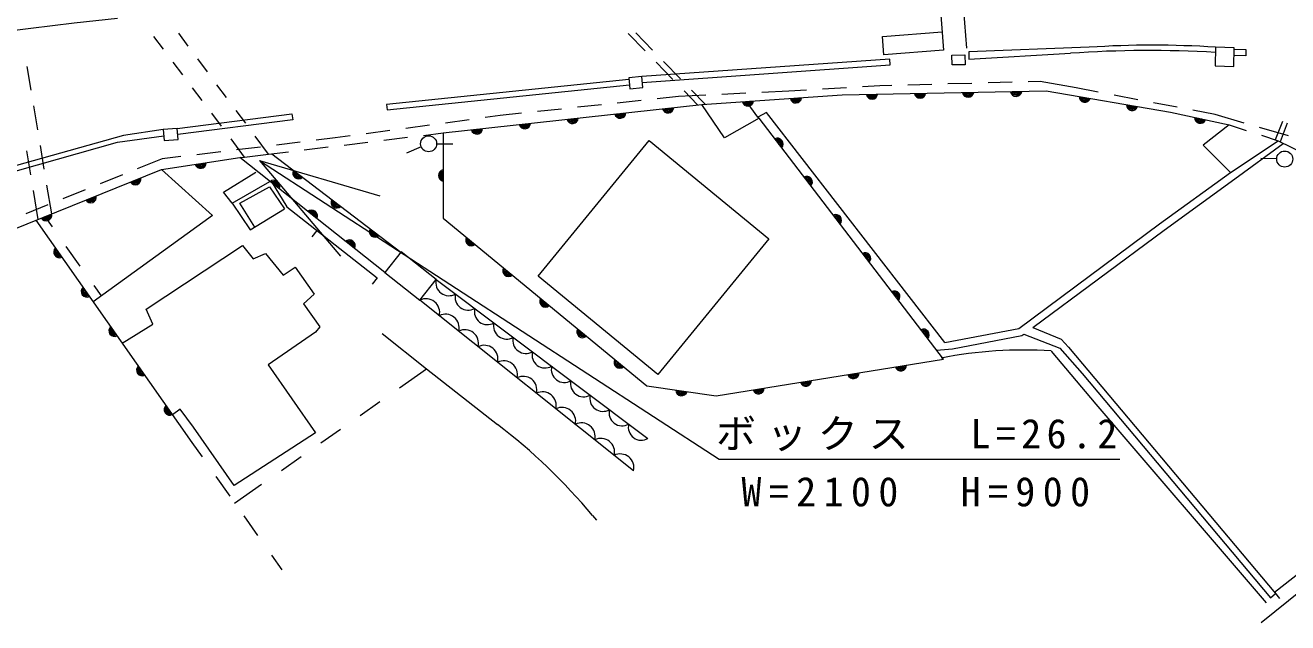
# Model space of a CAD drawing. Units: millimetres, scale not verified. Extents: x 40000 to 680000, y 20000 to 380000.
# Drawn here: x 208558 to 287342, y 256343 to 293608 of the extents above; entities that cross this region are included whole.
import ezdxf

# ---------------------------------------------------------------- set-up
doc = ezdxf.new("R2010")
doc.units = ezdxf.units.MM
doc.header["$LTSCALE"] = 1000
doc.linetypes.add('CHAIN', pattern=[18.5, 12, -1.5, 3.5, -1.5])
for name, color, linetype, lineweight in [('M-BGD', 7, 'Continuous', 13), ('M-BMK', 2, 'CHAIN', 13), ('M-STR-HTXT', 7, 'Continuous', 13), ('M-STR-STR1', 1, 'Continuous', 13), ('M-STR-STRD', 7, 'Continuous', 13)]:
    doc.layers.add(name, color=color, linetype=linetype, lineweight=lineweight)
doc.styles.add('ＭＳ ゴシック', font='')
doc.styles.get('ＭＳ ゴシック').set_extended_font_data('MS Gothic')

msp = doc.modelspace()

# ---------------------------------------------------------------- linework, layer by layer
at = {"layer": 'M-BGD'}
for p, q in [((265552, 314250), (267290, 292183)), ((264219, 312968), (265866, 292053)), ((246189, 293096), (247234, 292020)), ((246654, 293139), (247698, 292062)), ((262043, 292906), (265776, 293200)), ((262134, 291759), (262043, 292906)), ((265866, 292053), (262134, 291759)), ((266386, 291749), (267200, 291757)), ((266393, 291136), (266386, 291749)), ((267200, 291757), (267206, 291145)), ((282839, 292237), (282806, 291072)), ((284007, 292205), (282839, 292237)), ((283974, 291039), (284007, 292205)), ((208663, 291039), (208908, 289559)), ((247930, 291302), (248975, 290226)), ((248395, 291345), (249440, 290268)), ((267206, 291145), (266393, 291136)), ((282806, 291072), (283974, 291039)), ((247027, 290407), (246221, 290333)), ((246221, 290333), (246283, 289650)), ((247090, 289723), (247027, 290407)), ((267637, 289986), (266138, 289946)), ((270136, 290052), (268637, 290012)), ((271891, 290099), (271136, 290079)), ((274128, 289700), (271891, 290099)), ((246283, 289650), (247090, 289723)), ((249329, 289169), (247987, 289025)), ((251024, 289251), (249329, 289169)), ((249672, 289508), (250515, 288639)), ((250136, 289551), (250979, 288682)), ((250782, 288669), (259532, 289259)), ((253522, 289371), (252023, 289299)), ((256215, 289501), (254520, 289419)), ((257302, 289565), (256215, 289501)), ((259798, 289711), (258301, 289623)), ((259532, 289259), (272256, 289510)), ((261883, 289833), (260796, 289769)), ((262639, 289853), (261883, 289833)), ((265138, 289919), (263639, 289880)), ((272256, 289510), (280035, 288181)), ((275521, 289434), (274128, 289700)), ((277976, 288964), (276503, 289246)), ((209072, 288573), (209317, 287093)), ((234643, 286889), (250782, 288669)), ((242021, 288384), (240529, 288224)), ((244507, 288651), (243015, 288491)), ((246992, 288918), (245501, 288758)), ((252199, 286587), (250782, 288669)), ((254271, 287875), (253558, 288856)), ((280432, 288494), (278958, 288776)), ((236265, 287712), (234779, 287511)), ((238192, 287973), (237256, 287846)), ((239535, 288117), (238192, 287973)), ((254346, 287805), (252199, 286587)), ((254813, 288162), (254271, 287875)), ((254271, 287875), (254346, 287805)), ((265851, 272773), (254346, 287805)), ((265952, 273815), (254813, 288162)), ((280035, 288181), (283696, 287399)), ((282807, 288040), (281414, 288306)), ((284619, 287512), (282807, 288040)), ((287013, 287613), (286564, 286460)), ((218046, 287171), (217173, 287097)), ((217173, 287097), (217230, 286415)), ((218104, 286490), (218046, 287171)), ((231310, 287041), (229824, 286839)), ((233788, 287376), (232301, 287175)), ((233414, 286740), (234643, 286889)), ((234643, 286889), (234638, 281573)), ((283696, 287399), (282072, 286130)), ((283696, 287399), (284749, 287054)), ((287390, 286704), (285579, 287232)), ((287307, 287499), (286858, 286346)), ((209481, 286107), (209726, 284627)), ((217230, 286415), (218104, 286490)), ((223239, 286015), (221750, 285835)), ((225721, 286315), (224232, 286135)), ((225968, 285838), (227457, 286018)), ((227897, 286578), (226714, 286435)), ((228833, 286705), (227897, 286578)), ((228450, 286138), (229939, 286319)), ((230932, 286439), (232421, 286620)), ((233271, 286021), (232352, 285627)), ((234231, 286218), (235231, 286218)), ((240556, 277962), (247486, 286420)), ((247486, 286420), (254968, 280289)), ((282072, 286130), (283769, 284417)), ((283769, 284417), (286753, 286398)), ((284041, 284026), (287062, 286239)), ((285699, 286743), (286753, 286398)), ((286753, 286398), (289459, 285061)), ((208635, 285766), (208880, 284286)), ((217092, 285272), (215544, 284650)), ((217062, 284614), (221945, 285350)), ((218275, 285415), (217092, 285272)), ((220757, 285715), (219268, 285535)), ((221945, 285350), (222248, 285387)), ((230997, 278187), (221945, 285350)), ((223746, 285568), (224975, 285717)), ((223936, 285591), (231995, 279450)), ((286651, 285274), (285652, 285293)), ((197124, 276577), (217062, 284614)), ((217062, 284614), (220244, 281743)), ((220939, 283197), (222954, 284452)), ((279348, 281220), (283769, 284417)), ((209889, 283640), (210187, 281842)), ((214616, 284276), (213225, 283717)), ((221468, 282502), (223821, 283866)), ((223906, 283887), (224872, 282291)), ((279630, 280836), (284041, 284026)), ((209043, 283299), (209341, 281501)), ((212297, 283344), (210905, 282784)), ((221468, 282502), (220939, 283197)), ((221938, 282505), (223800, 283521)), ((223800, 283521), (224730, 282162)), ((209977, 282411), (208586, 281851)), ((221468, 282502), (222597, 280851)), ((222875, 281022), (221938, 282505)), ((222597, 280851), (224730, 282162)), ((224872, 282291), (230521, 277863)), ((209220, 281453), (218953, 267588)), ((209772, 281675), (210228, 281036)), ((220244, 281743), (212790, 276368)), ((234638, 281573), (247337, 271112)), ((226755, 280815), (226447, 280421)), ((270557, 274698), (279348, 281220)), ((271424, 274749), (279630, 280836)), ((211099, 279815), (211970, 278593)), ((216096, 275901), (222107, 279880)), ((222107, 279880), (222784, 279033)), ((254968, 280289), (248038, 271832)), ((222784, 279033), (223546, 279372)), ((223546, 279372), (224647, 278017)), ((232019, 279480), (230997, 278187)), ((234204, 277754), (232019, 279480)), ((224647, 278017), (225409, 278525)), ((225409, 278525), (226594, 276832)), ((230997, 278187), (233182, 276460)), ((212841, 277372), (213296, 276733)), ((230521, 277863), (230212, 277469)), ((233182, 276460), (234204, 277754)), ((234204, 277754), (247416, 267836)), ((248038, 271832), (240556, 277962)), ((226594, 276832), (225917, 276239)), ((216519, 274969), (216096, 275901)), ((225917, 276239), (226933, 274800)), ((246519, 265810), (233182, 276460)), ((214604, 273784), (216519, 274969)), ((226679, 274461), (223716, 272429)), ((226933, 274800), (226679, 274461)), ((230828, 274377), (233607, 272169)), ((265952, 273815), (270557, 274698)), ((266431, 273422), (270753, 274251)), ((270753, 274251), (270866, 274335)), ((270866, 274335), (273114, 273476)), ((271424, 274749), (273206, 274029)), ((265421, 273335), (266431, 273422)), ((273114, 273476), (274518, 271891)), ((273206, 274029), (273669, 273530)), ((273669, 273530), (286582, 258174)), ((251677, 270492), (265851, 272773)), ((272572, 273291), (275362, 269974)), ((223716, 272429), (226679, 268196)), ((231921, 270993), (233607, 272169)), ((233607, 272169), (238024, 268704)), ((274518, 271891), (286272, 257898)), ((247337, 271112), (251677, 270492)), ((304318, 271329), (285692, 256343)), ((286518, 258250), (302281, 270690)), ((218223, 269667), (217746, 269307)), ((219059, 268535), (218223, 269667)), ((229460, 269276), (230690, 270135)), ((275362, 269974), (286002, 257594)), ((221599, 264894), (219059, 268535)), ((226679, 268196), (221599, 264894)), ((227000, 267560), (228230, 268418)), ((218953, 267588), (219594, 266681)), ((224540, 265843), (225770, 266702)), ((220459, 265456), (221325, 264231)), ((221623, 263809), (223309, 264985)), ((222190, 263006), (223056, 261781)), ((243951, 263031), (244196, 262744)), ((223921, 260555), (224562, 259648)), ((286272, 257898), (286582, 258174)), ((286518, 258250), (286828, 257857))]:
    msp.add_line(p, q, dxfattribs=at)
for centre in [(233731, 286218), (287151, 285265)]:
    msp.add_circle(centre, 500, dxfattribs=at)
for centre, radius, start, end in [((261394, 289350), 354, 189.92723, 352.33241), ((261394, 289350), 283, 192.15127, 350.10837), ((261394, 289350), 212, 195.89759, 346.36204), ((261394, 289350), 142, 203.60932, 338.65031), ((261394, 289350), 100, 213.92699, 328.33265), ((261394, 289350), 100, 213.92699, 328.33265), ((264393, 289409), 354, 189.92723, 352.33241), ((264393, 289409), 283, 192.15127, 350.10837), ((264393, 289409), 212, 195.89759, 346.36204), ((264393, 289409), 142, 203.60932, 338.65031), ((264393, 289409), 100, 213.92699, 328.33265), ((264393, 289409), 100, 213.92699, 328.33265), ((267393, 289468), 354, 189.92723, 352.33241), ((267393, 289468), 283, 192.15127, 350.10837), ((267393, 289468), 212, 195.89759, 346.36204), ((267393, 289468), 142, 203.60932, 338.65031), ((267393, 289468), 100, 213.92699, 328.33265), ((267393, 289468), 100, 213.92699, 328.33265), ((270392, 289527), 354, 189.92723, 352.33241), ((270392, 289527), 283, 192.15127, 350.10837), ((270392, 289527), 212, 195.89759, 346.36204), ((270392, 289527), 142, 203.60932, 338.65031), ((270392, 289527), 100, 213.92699, 328.33265), ((270392, 289527), 100, 213.92699, 328.33265), ((274676, 289152), 354, 179.10605, 341.51123), ((274676, 289152), 283, 181.33009, 339.28719), ((248670, 288490), 354, 195.09004, 357.49522), ((248670, 288490), 283, 197.31408, 355.27118), ((248670, 288490), 212, 201.06041, 351.52485), ((248670, 288490), 142, 208.77214, 343.81312), ((248670, 288490), 100, 219.0898, 333.49546), ((248670, 288490), 100, 219.0898, 333.49546), ((253657, 288917), 354, 192.65655, 355.06173), ((253657, 288917), 283, 194.88059, 352.83769), ((253657, 288917), 212, 198.62692, 349.09137), ((253657, 288917), 142, 206.33865, 341.37964), ((253657, 288917), 100, 216.65631, 331.06197), ((253657, 288917), 100, 216.65631, 331.06197), ((256650, 289119), 354, 192.65655, 355.06173), ((256650, 289119), 283, 194.88059, 352.83769), ((256650, 289119), 212, 198.62692, 349.09137), ((256650, 289119), 142, 206.33865, 341.37964), ((256650, 289119), 100, 216.65631, 331.06197), ((256650, 289119), 100, 216.65631, 331.06197), ((274676, 289152), 212, 185.07641, 335.54086), ((274676, 289152), 142, 192.78814, 327.82913), ((274676, 289152), 100, 203.10581, 317.51147), ((274676, 289152), 100, 203.10581, 317.51147), ((277633, 288647), 354, 179.10605, 341.51123), ((277633, 288647), 283, 181.33009, 339.28719), ((277633, 288647), 212, 185.07641, 335.54086), ((277633, 288647), 142, 192.78814, 327.82913), ((277633, 288647), 100, 203.10581, 317.51147), ((277633, 288647), 100, 203.10581, 317.51147), ((242706, 287833), 354, 195.09004, 357.49522), ((242706, 287833), 283, 197.31408, 355.27118), ((242706, 287833), 212, 201.06041, 351.52485), ((242706, 287833), 142, 208.77214, 343.81312), ((242706, 287833), 100, 219.0898, 333.49546), ((242706, 287833), 100, 219.0898, 333.49546), ((245688, 288161), 354, 195.09004, 357.49522), ((245688, 288161), 283, 197.31408, 355.27118), ((245688, 288161), 212, 201.06041, 351.52485), ((245688, 288161), 142, 208.77214, 343.81312), ((245688, 288161), 100, 219.0898, 333.49546), ((245688, 288161), 100, 219.0898, 333.49546), ((281877, 287843), 354, 176.73421, 339.13939), ((281877, 287843), 283, 178.95825, 336.91535), ((281877, 287843), 212, 182.70458, 333.16903), ((281877, 287843), 142, 190.41631, 325.4573), ((281877, 287843), 100, 200.73397, 315.13963), ((281877, 287843), 100, 200.73397, 315.13963), ((236742, 287175), 354, 195.09004, 357.49522), ((236742, 287175), 283, 197.31408, 355.27118), ((236742, 287175), 212, 201.06041, 351.52485), ((236742, 287175), 142, 208.77214, 343.81312), ((236742, 287175), 100, 219.0898, 333.49546), ((236742, 287175), 100, 219.0898, 333.49546), ((239724, 287504), 354, 195.09004, 357.49522), ((239724, 287504), 283, 197.31408, 355.27118), ((239724, 287504), 212, 201.06041, 351.52485), ((239724, 287504), 142, 208.77214, 343.81312), ((239724, 287504), 100, 219.0898, 333.49546), ((239724, 287504), 100, 219.0898, 333.49546), ((255498, 286212), 354, 316.22495, 118.63013), ((255498, 286212), 283, 318.44899, 116.40609), ((255498, 286212), 212, 322.19531, 112.65976), ((255498, 286212), 142, 329.90704, 104.94803), ((255498, 286212), 100, 340.22471, 94.63037), ((255498, 286212), 100, 340.22471, 94.63037), ((219496, 285035), 354, 197.37589, 359.78107), ((219496, 285035), 283, 199.59993, 357.55703), ((219496, 285035), 212, 203.34625, 353.8107), ((219496, 285035), 142, 211.05798, 346.09897), ((219496, 285035), 100, 221.37565, 335.78131), ((219496, 285035), 100, 221.37565, 335.78131), ((225612, 284382), 354, 151.48892, 313.8941), ((225612, 284382), 283, 153.71296, 311.67006), ((225612, 284382), 212, 157.45928, 307.92373), ((225612, 284382), 142, 165.17101, 300.212), ((234694, 284231), 354, 98.74237, 261.14755), ((234694, 284231), 283, 100.96641, 258.92351), ((234694, 284231), 212, 104.71273, 255.17718), ((215420, 284010), 354, 210.75021, 13.15539), ((215420, 284010), 283, 212.97425, 10.93135), ((215420, 284010), 212, 216.72058, 7.18503), ((215420, 284010), 142, 224.43231, 359.4733), ((215420, 284010), 100, 234.74997, 349.15563), ((215420, 284010), 100, 234.74997, 349.15563), ((224085, 283588), 354, 330.43912, 132.8443), ((224085, 283588), 283, 332.66316, 130.62026), ((224085, 283588), 212, 336.40949, 126.87394), ((224085, 283588), 142, 344.12122, 119.16221), ((224085, 283588), 100, 354.43888, 108.84454), ((224085, 283588), 100, 354.43888, 108.84454), ((225612, 284382), 100, 175.48868, 289.89434), ((225612, 284382), 100, 175.48868, 289.89434), ((234694, 284231), 142, 112.42446, 247.46545), ((234694, 284231), 100, 122.74213, 237.14779), ((234694, 284231), 100, 122.74213, 237.14779), ((257321, 283830), 354, 316.22495, 118.63013), ((257321, 283830), 283, 318.44899, 116.40609), ((257321, 283830), 212, 322.19531, 112.65976), ((257321, 283830), 142, 329.90704, 104.94803), ((257321, 283830), 100, 340.22471, 94.63037), ((257321, 283830), 100, 340.22471, 94.63037), ((212638, 282889), 354, 210.75021, 13.15539), ((212638, 282889), 283, 212.97425, 10.93135), ((212638, 282889), 212, 216.72058, 7.18503), ((212638, 282889), 142, 224.43231, 359.4733), ((212638, 282889), 100, 234.74997, 349.15563), ((212638, 282889), 100, 234.74997, 349.15563), ((226438, 281726), 354, 330.43912, 132.8443), ((227999, 282564), 354, 151.48892, 313.8941), ((227999, 282564), 283, 153.71296, 311.67006), ((227999, 282564), 212, 157.45928, 307.92373), ((227999, 282564), 142, 165.17101, 300.212), ((227999, 282564), 100, 175.48868, 289.89434), ((227999, 282564), 100, 175.48868, 289.89434), ((209856, 281767), 354, 210.75021, 13.15539), ((209856, 281767), 283, 212.97425, 10.93135), ((209856, 281767), 212, 216.72058, 7.18503), ((209856, 281767), 142, 224.43231, 359.4733), ((209856, 281767), 100, 234.74997, 349.15563), ((209856, 281767), 100, 234.74997, 349.15563), ((226438, 281726), 283, 332.66316, 130.62026), ((226438, 281726), 212, 336.40949, 126.87394), ((226438, 281726), 142, 344.12122, 119.16221), ((226438, 281726), 100, 354.43888, 108.84454), ((226438, 281726), 100, 354.43888, 108.84454), ((259144, 281447), 354, 316.22495, 118.63013), ((259144, 281447), 283, 318.44899, 116.40609), ((259144, 281447), 212, 322.19531, 112.65976), ((259144, 281447), 142, 329.90704, 104.94803), ((259144, 281447), 100, 340.22471, 94.63037), ((259144, 281447), 100, 340.22471, 94.63037), ((230385, 280745), 354, 151.48892, 313.8941), ((230385, 280745), 283, 153.71296, 311.67006), ((230385, 280745), 212, 157.45928, 307.92373), ((230385, 280745), 142, 165.17101, 300.212), ((230385, 280745), 100, 175.48868, 289.89434), ((230385, 280745), 100, 175.48868, 289.89434), ((210684, 279462), 354, 133.8663, 296.27148), ((228790, 279864), 354, 330.43912, 132.8443), ((228790, 279864), 283, 332.66316, 130.62026), ((228790, 279864), 212, 336.40949, 126.87394), ((228790, 279864), 142, 344.12122, 119.16221), ((228790, 279864), 100, 354.43888, 108.84454), ((228790, 279864), 100, 354.43888, 108.84454), ((236391, 280199), 354, 149.31762, 311.7228), ((236391, 280199), 283, 151.54166, 309.49876), ((236391, 280199), 212, 155.28798, 305.75243), ((236391, 280199), 142, 162.99971, 298.0407), ((236391, 280199), 100, 173.31738, 287.72304), ((236391, 280199), 100, 173.31738, 287.72304), ((210684, 279462), 283, 136.09034, 294.04744), ((210684, 279462), 212, 139.83667, 290.30111), ((210684, 279462), 142, 147.54839, 282.58938), ((210684, 279462), 100, 157.86606, 272.27172), ((210684, 279462), 100, 157.86606, 272.27172), ((260967, 279065), 354, 316.22495, 118.63013), ((260967, 279065), 283, 318.44899, 116.40609), ((260967, 279065), 212, 322.19531, 112.65976), ((260967, 279065), 142, 329.90704, 104.94803), ((260967, 279065), 100, 340.22471, 94.63037), ((260967, 279065), 100, 340.22471, 94.63037), ((238706, 278292), 354, 149.31762, 311.7228), ((238706, 278292), 283, 151.54166, 309.49876), ((238706, 278292), 212, 155.28798, 305.75243), ((238706, 278292), 142, 162.99971, 298.0407), ((238706, 278292), 100, 173.31738, 287.72304), ((238706, 278292), 100, 173.31738, 287.72304), ((234993, 277554), 814, 165.78922, 300.42186), ((212407, 277007), 354, 133.8663, 296.27148), ((212407, 277007), 283, 136.09034, 294.04744), ((212407, 277007), 212, 139.83667, 290.30111), ((212407, 277007), 142, 147.54839, 282.58938), ((212407, 277007), 100, 157.86606, 272.27172), ((212407, 277007), 100, 157.86606, 272.27172), ((233568, 275701), 852, 345.78937, 116.99549), ((236194, 276652), 814, 165.78922, 300.42186), ((241022, 276384), 354, 149.31762, 311.7228), ((262791, 276682), 354, 316.22495, 118.63013), ((262791, 276682), 283, 318.44899, 116.40609), ((262791, 276682), 212, 322.19531, 112.65976), ((262791, 276682), 142, 329.90704, 104.94803), ((262791, 276682), 100, 340.22471, 94.63037), ((262791, 276682), 100, 340.22471, 94.63037), ((237395, 275751), 814, 165.78922, 300.42186), ((241022, 276384), 283, 151.54166, 309.49876), ((241022, 276384), 212, 155.28798, 305.75243), ((241022, 276384), 142, 162.99971, 298.0407), ((241022, 276384), 100, 173.31738, 287.72304), ((241022, 276384), 100, 173.31738, 287.72304), ((234781, 274733), 852, 345.78937, 116.99549), ((238596, 274849), 814, 165.78922, 300.42186), ((214131, 274551), 354, 133.8663, 296.27148), ((214131, 274551), 283, 136.09034, 294.04744), ((214131, 274551), 212, 139.83667, 290.30111), ((214131, 274551), 142, 147.54839, 282.58938), ((214131, 274551), 100, 157.86606, 272.27172), ((214131, 274551), 100, 157.86606, 272.27172), ((235993, 273765), 852, 345.78937, 116.99549), ((243337, 274477), 354, 149.31762, 311.7228), ((243337, 274477), 283, 151.54166, 309.49876), ((243337, 274477), 212, 155.28798, 305.75243), ((243337, 274477), 142, 162.99971, 298.0407), ((243337, 274477), 100, 173.31738, 287.72304), ((243337, 274477), 100, 173.31738, 287.72304), ((264614, 274300), 354, 316.22495, 118.63013), ((264614, 274300), 283, 318.44899, 116.40609), ((264614, 274300), 212, 322.19531, 112.65976), ((264614, 274300), 142, 329.90704, 104.94803), ((264614, 274300), 100, 340.22471, 94.63037), ((264614, 274300), 100, 340.22471, 94.63037), ((237206, 272796), 852, 345.78937, 116.99549), ((239797, 273947), 814, 165.78922, 300.42186), ((238418, 271828), 852, 345.78937, 116.99549), ((240998, 273046), 814, 165.78922, 300.42186), ((245653, 272570), 354, 149.31762, 311.7228), ((245653, 272570), 283, 151.54166, 309.49876), ((245653, 272570), 212, 155.28798, 305.75243), ((245653, 272570), 142, 162.99971, 298.0407), ((270837, 246530), 26818, 86.29145, 101.02202), ((215855, 272096), 354, 133.8663, 296.27148), ((215855, 272096), 283, 136.09034, 294.04744), ((215855, 272096), 212, 139.83667, 290.30111), ((215855, 272096), 142, 147.54839, 282.58938), ((215855, 272096), 100, 157.86606, 272.27172), ((215855, 272096), 100, 157.86606, 272.27172), ((242199, 272144), 814, 165.78922, 300.42186), ((245653, 272570), 100, 173.31738, 287.72304), ((245653, 272570), 100, 173.31738, 287.72304), ((260236, 271924), 354, 197.93771, 0.34289), ((260236, 271924), 283, 200.16175, 358.11885), ((260236, 271924), 212, 203.90808, 354.37253), ((260236, 271924), 142, 211.61981, 346.6608), ((260236, 271924), 100, 221.93747, 336.34313), ((260236, 271924), 100, 221.93747, 336.34313), ((263198, 272401), 354, 197.93771, 0.34289), ((263198, 272401), 283, 200.16175, 358.11885), ((263198, 272401), 212, 203.90808, 354.37253), ((263198, 272401), 142, 211.61981, 346.6608), ((263198, 272401), 100, 221.93747, 336.34313), ((263198, 272401), 100, 221.93747, 336.34313), ((239631, 270860), 852, 345.78937, 116.99549), ((243400, 271243), 814, 165.78922, 300.42186), ((257275, 271448), 354, 197.93771, 0.34289), ((257275, 271448), 283, 200.16175, 358.11885), ((257275, 271448), 212, 203.90808, 354.37253), ((257275, 271448), 142, 211.61981, 346.6608), ((257275, 271448), 100, 221.93747, 336.34313), ((257275, 271448), 100, 221.93747, 336.34313), ((240843, 269892), 852, 345.78937, 116.99549), ((244602, 270341), 814, 165.78922, 300.42186), ((249515, 270856), 354, 180.66731, 343.07249), ((249515, 270856), 283, 182.89135, 340.84845), ((249515, 270856), 212, 186.63767, 337.10212), ((249515, 270856), 142, 194.3494, 329.39039), ((249515, 270856), 100, 204.66707, 319.07273), ((249515, 270856), 100, 204.66707, 319.07273), ((254313, 270971), 354, 197.93771, 0.34289), ((254313, 270971), 283, 200.16175, 358.11885), ((254313, 270971), 212, 203.90808, 354.37253), ((254313, 270971), 142, 211.61981, 346.6608), ((254313, 270971), 100, 221.93747, 336.34313), ((254313, 270971), 100, 221.93747, 336.34313), ((217578, 269641), 354, 133.8663, 296.27148), ((217578, 269641), 283, 136.09034, 294.04744), ((217578, 269641), 212, 139.83667, 290.30111), ((217578, 269641), 142, 147.54839, 282.58938), ((217578, 269641), 100, 157.86606, 272.27172), ((217578, 269641), 100, 157.86606, 272.27172), ((242056, 268924), 852, 345.78937, 116.99549), ((245803, 269439), 814, 165.78922, 300.42186), ((216442, 240223), 35734, 39.66284, 52.84606), ((243268, 267956), 852, 345.78937, 116.99549), ((247004, 268538), 814, 165.78922, 300.42186), ((244481, 266987), 852, 345.78937, 116.99549), ((245693, 266019), 852, 345.78937, 116.99549)]:
    msp.add_arc(centre, radius, start, end, dxfattribs=at)
at = {"layer": 'M-BMK'}
msp.add_arc((316904, -460447), 762789, 94.21116, 100.83446, dxfattribs=at)
at = {"layer": 'M-STR-HTXT'}
for p, q in [((223175, 285180), (251853, 266537)), ((223175, 285180), (228237, 279206)), ((223175, 285180), (230689, 282979)), ((251853, 266537), (276853, 266537))]:
    msp.add_line(p, q, dxfattribs=at)
at = {"layer": 'M-STR-STR1'}
for p, q in [((218730, 292306), (218133, 293109)), ((217190, 292111), (216589, 292911)), ((219924, 290702), (219327, 291504)), ((218392, 290513), (217791, 291312)), ((219594, 288915), (218993, 289714)), ((221119, 289098), (220522, 289900)), ((220796, 287316), (220195, 288116)), ((222313, 287494), (221716, 288296)), ((222248, 285387), (221398, 286517)), ((223746, 285568), (222910, 286691)), ((222248, 285387), (223746, 285568))]:
    msp.add_line(p, q, dxfattribs=at)
at = {"layer": 'M-STR-STRD'}
for p, q in [((274949, 292235), (267433, 291945)), ((267433, 291945), (267439, 291499)), ((267439, 291499), (273781, 291861)), ((283994, 291714), (284004, 292121)), ((284724, 291694), (283994, 291714)), ((284004, 292121), (284735, 292102)), ((284735, 292102), (284724, 291694)), ((262511, 291499), (247027, 290407)), ((247060, 290047), (262537, 291138)), ((262537, 291138), (262511, 291499)), ((246231, 290221), (231111, 288657)), ((231144, 288334), (246260, 289898)), ((231111, 288657), (231144, 288334)), ((218046, 287171), (225198, 288085)), ((225247, 287701), (218079, 286785)), ((225198, 288085), (225247, 287701)), ((217173, 287097), (214690, 286735)), ((214690, 286735), (193978, 280911)), ((194061, 280598), (214309, 286310)), ((214309, 286310), (217206, 286704))]:
    msp.add_line(p, q, dxfattribs=at)
for centre, radius, start, end in [((273795, -242139), 539465, 96.32948, 105.57325), ((278915, 232000), 60366, 86.27322, 93.76747), ((278709, 220871), 71161, 86.68034, 93.97157)]:
    msp.add_arc(centre, radius, start, end, dxfattribs=at)

# ---------------------------------------------------------------- texts
at = {"layer": 'M-STR-HTXT', "char_height": 1833, "attachment_point": 8, "style": 'ＭＳ ゴシック'}
for s, insert in [('\\T1.27;ボックス\u3000L=26.2', (264353, 267037)), ('\\T1.37;W=2100\u3000H=900', (264359, 263574))]:
    msp.add_mtext(s, dxfattribs=dict(at, insert=insert))

doc.saveas('drawing.dxf')
